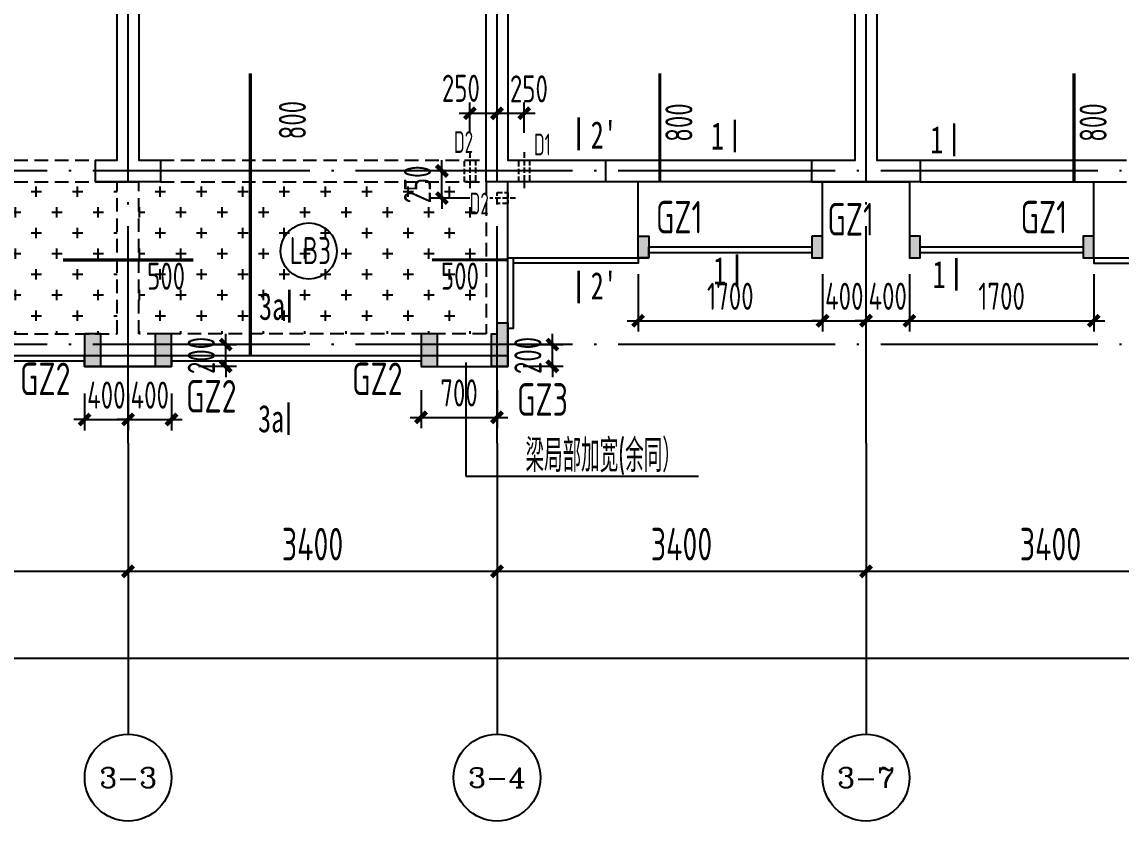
# Model space of a CAD drawing. Extents: x -173820 to 521180, y -715739 to 158231.
# Drawn here: x 578 to 10705, y -115708 to -108347 of the extents above; entities that cross this region are included whole.
import ezdxf
from ezdxf.enums import TextEntityAlignment as Align

# ---------------------------------------------------------------- set-up
doc = ezdxf.new("R2010")
doc.units = 0
doc.header["$LTSCALE"] = 1000
for name, pattern in [('CONTINOUS', [0]), ('DASH', [0.35, 0.25, -0.1]), ('DOTE', [2.42, 2, -0.2, 0.02, -0.2]), ('HIDDEN2', [0.1875, 0.125, -0.0625])]:
    doc.linetypes.add(name, pattern=pattern)
for name, color, linetype in [('A-外装饰线脚', 7, 'Continuous'), ('A-线脚看线', 9, 'Continuous'), ('A-设备穿墙洞', 161, 'Continuous'), ('AXIS', 1, 'DOTE'), ('AXIS_TEXT', 7, 'Continuous'), ('DIM', 3, 'Continuous'), ('DIM1', 3, 'Continuous'), ('JG1', 3, 'Continuous'), ('填充', 8, 'Continuous'), ('墙', 6, 'Continuous'), ('挑板', 3, 'Continuous'), ('板筋', 6, 'Continuous'), ('柱', 2, 'Continuous'), ('梁', 4, 'HIDDEN2'), ('模板线', 3, 'Continuous'), ('钢筋_文字', 7, 'Continuous'), ('钢筋长度标注', 7, 'Continuous')]:
    doc.layers.add(name, color=color, linetype=linetype)
doc.styles.add('_TCH_AXIS', font='COMPLEX', dxfattribs={"bigfont": 'GBCBIG'})
doc.styles.add('COMPLEX', font='COMPLEX')
doc.styles.add('TSSD_BOLD', font='tssdeng2.shx', dxfattribs={"width": 0.7, "height": 250, "bigfont": 'CHINA.shx'})
doc.styles.add('TSSD_Dimension', font='tssdeng.shx', dxfattribs={"width": 0.7, "bigfont": 'Hztxt.shx'})
doc.styles.add('zzt', font='tssdeng.shx', dxfattribs={"width": 0.7, "height": 300, "bigfont": 'tssdchn.shx'})
doc.styles.add('钢筋长度', font='tssdeng.shx', dxfattribs={"width": 0.7, "height": 300, "bigfont": 'tssdchn.shx'})
doc.styles.add('黑体', font='simhei.ttf', dxfattribs={"width": 0.8})
doc.dimstyles.new('DIM_1_100', dxfattribs={"dimtxt": 300, "dimasz": 100, "dimexe": 200, "dimexo": 50, "dimgap": 100, "dimtad": 1, "dimdec": 0, "dimzin": 0, "dimdsep": 46, "dimtxsty": 'zzt', "dimblk": 'ARCHTICK', "dimcen": 0, "dimclrt": 7, "dimadec": 0, "dimazin": 0, "dimtfac": 1, "dimtdec": 0, "dimtix": 1, "dimtmove": 2, "dimatfit": 0, "dimldrblk": 'ARCHTICK', "dimfxl": 0, "dimtolj": 1, "dimarcsym": 0})
doc.dimstyles.new('TSSD_100_100', dxfattribs={"dimtxt": 250, "dimasz": 100, "dimexe": 100, "dimexo": 250, "dimgap": 100, "dimtad": 1, "dimdec": 0, "dimzin": 0, "dimdsep": 46, "dimtxsty": 'TSSD_Dimension', "dimblk": 'ARCHTICK', "dimcen": 0, "dimdle": 100, "dimclrd": 3, "dimclre": 3, "dimclrt": 7, "dimadec": 0, "dimazin": 0, "dimtfac": 1, "dimtdec": 0, "dimtix": 1, "dimtmove": 2, "dimatfit": 3, "dimfxl": 0, "dimtolj": 1, "dimtzin": 0, "dimarcsym": 0})
pattern_1 = [(0, (-5244.65, -109719.18), (190.5, 190.5), [95.25, -285.75]), (90, (-5197.03, -109766.8), (-190.5, 190.5), [95.25, -285.75])]

# ---------------------------------------------------------------- blocks, each defined once
blk = doc.blocks.new('$1785032')
at = {"layer": '墙', "elevation": 0}
for points in [[(6600, 1600), (6600, 1800), (6800, 1800), (6800, 3250), (7000, 3250), (7000, 1800), (7200, 1800), (7200, 1600), (6600, 1600), (7000, 1600)], [(13200, 1600), (13200, 1800), (13600, 1800), (13600, 3250), (13800, 3250), (13800, 1800), (14200, 1800), (14200, 1600), (13200, 1600), (13800, 1600)], [(10200, 1800), (10200, 1800)]]:
    blk.add_lwpolyline(points, dxfattribs=at)
blk.add_lwpolyline([(10200, 3250), (10400, 3250), (10400, 1800), (11300, 1800), (11300, 1600), (10200, 1600)], close=True, dxfattribs=at)
blk = doc.blocks.new('_ArchTick')
at = {"color": 4, "linetype": 'ByBlock', "const_width": 0.4}
blk.add_lwpolyline([(-0.5, -0.5), (0.5, 0.5)], dxfattribs=at)
blk = doc.blocks.new('*D431')
at = {"layer": 'Defpoints', "color": 0}
for p in [(3400, -2508), (6800, -2508), (6800, -3688)]:
    blk.add_point(p, dxfattribs=at)
at = {"layer": 'DIM1', "color": 0, "lineweight": -2}
for p, q in [((3400, -2558), (3400, -3888)), ((6800, -2558), (6800, -3888)), ((3400, -3688), (6800, -3688))]:
    blk.add_line(p, q, dxfattribs=at)
at = {"layer": 'DIM1', "color": 0, "lineweight": -2, "xscale": 100, "yscale": 100, "zscale": 100, "rotation": 180}
blk.add_blockref('_ArchTick', (3400, -3688), dxfattribs=at)
at = {"layer": 'DIM1', "color": 0, "lineweight": -2, "xscale": 100, "yscale": 100, "zscale": 100}
blk.add_blockref('_ArchTick', (6800, -3688), dxfattribs=at)
at = {"layer": 'DIM1', "color": 7, "insert": (5100, -3438), "char_height": 300, "attachment_point": 5, "style": 'zzt'}
blk.add_mtext('\\A1;3400', dxfattribs=at)
blk = doc.blocks.new('*D432')
at = {"layer": 'Defpoints', "color": 0}
for p in [(6800, -2508), (10200, -2508), (10200, -3688)]:
    blk.add_point(p, dxfattribs=at)
at = {"layer": 'DIM1', "color": 0, "lineweight": -2}
for p, q in [((6800, -2558), (6800, -3888)), ((10200, -2558), (10200, -3888)), ((6800, -3688), (10200, -3688))]:
    blk.add_line(p, q, dxfattribs=at)
at = {"layer": 'DIM1', "color": 0, "lineweight": -2, "xscale": 100, "yscale": 100, "zscale": 100, "rotation": 180}
blk.add_blockref('_ArchTick', (6800, -3688), dxfattribs=at)
at = {"layer": 'DIM1', "color": 0, "lineweight": -2, "xscale": 100, "yscale": 100, "zscale": 100}
blk.add_blockref('_ArchTick', (10200, -3688), dxfattribs=at)
at = {"layer": 'DIM1', "color": 7, "insert": (8500, -3438), "char_height": 300, "attachment_point": 5, "style": 'zzt'}
blk.add_mtext('\\A1;3400', dxfattribs=at)
blk = doc.blocks.new('*D433')
at = {"layer": 'Defpoints', "color": 0}
for p in [(10200, -2508), (13600, -2508), (13600, -3688)]:
    blk.add_point(p, dxfattribs=at)
at = {"layer": 'DIM1', "color": 0, "lineweight": -2}
for p, q in [((10200, -2558), (10200, -3888)), ((13600, -2558), (13600, -3888)), ((10200, -3688), (13600, -3688))]:
    blk.add_line(p, q, dxfattribs=at)
at = {"layer": 'DIM1', "color": 0, "lineweight": -2, "xscale": 100, "yscale": 100, "zscale": 100, "rotation": 180}
blk.add_blockref('_ArchTick', (10200, -3688), dxfattribs=at)
at = {"layer": 'DIM1', "color": 0, "lineweight": -2, "xscale": 100, "yscale": 100, "zscale": 100}
blk.add_blockref('_ArchTick', (13600, -3688), dxfattribs=at)
at = {"layer": 'DIM1', "color": 7, "insert": (11900, -3438), "char_height": 300, "attachment_point": 5, "style": 'zzt'}
blk.add_mtext('\\A1;3400', dxfattribs=at)
blk = doc.blocks.new('*D434')
at = {"layer": 'Defpoints', "color": 0}
for p in [(13600, -2508), (17000, -2508), (17000, -3688)]:
    blk.add_point(p, dxfattribs=at)
at = {"layer": 'DIM1', "color": 0, "lineweight": -2}
for p, q in [((13600, -2558), (13600, -3888)), ((17000, -2558), (17000, -3888)), ((13600, -3688), (17000, -3688))]:
    blk.add_line(p, q, dxfattribs=at)
at = {"layer": 'DIM1', "color": 0, "lineweight": -2, "xscale": 100, "yscale": 100, "zscale": 100, "rotation": 180}
blk.add_blockref('_ArchTick', (13600, -3688), dxfattribs=at)
at = {"layer": 'DIM1', "color": 0, "lineweight": -2, "xscale": 100, "yscale": 100, "zscale": 100}
blk.add_blockref('_ArchTick', (17000, -3688), dxfattribs=at)
at = {"layer": 'DIM1', "color": 7, "insert": (15300, -3438), "char_height": 300, "attachment_point": 5, "style": 'zzt'}
blk.add_mtext('\\A1;3400', dxfattribs=at)
blk = doc.blocks.new('*D446')
at = {"layer": 'Defpoints', "color": 0}
for p in [(0, -2508), (48000, -2508), (48000, -4488)]:
    blk.add_point(p, dxfattribs=at)
at = {"layer": 'DIM1', "color": 0, "lineweight": -2}
for p, q in [((0, -2558), (0, -4688)), ((48000, -2558), (48000, -4688)), ((0, -4488), (48000, -4488))]:
    blk.add_line(p, q, dxfattribs=at)
at = {"layer": 'DIM1', "color": 0, "lineweight": -2, "xscale": 100, "yscale": 100, "zscale": 100, "rotation": 180}
blk.add_blockref('_ArchTick', (0, -4488), dxfattribs=at)
at = {"layer": 'DIM1', "color": 0, "lineweight": -2, "xscale": 100, "yscale": 100, "zscale": 100}
blk.add_blockref('_ArchTick', (48000, -4488), dxfattribs=at)
at = {"layer": 'DIM1', "color": 7, "insert": (24000, -4238), "char_height": 300, "attachment_point": 5, "style": 'zzt'}
blk.add_mtext('\\A1;48000', dxfattribs=at)
blk = doc.blocks.new('_AXISO')
at = {"color": 3}
blk.add_circle((0, 0), 0.5, dxfattribs=at)
at = {"layer": 'AXIS_TEXT', "color": 3, "style": 'COMPLEX', "width": 1.041667}
blk.add_attdef('A', text='', height=0.56, dxfattribs=at).set_placement((-0.25, -0.28), (0.25, -0.28), align=Align.FIT)
blk = doc.blocks.new('*D2002')
at = {"layer": 'Defpoints', "color": 0}
for p in [(1155, -111519), (1555, -111519), (1555, -112009)]:
    blk.add_point(p, dxfattribs=at)
at = {"layer": 'DIM', "color": 3, "lineweight": -2}
for p, q in [((1155, -111769), (1155, -112109)), ((1555, -111769), (1555, -112109)), ((1155, -112009), (1055, -112009)), ((1155, -112009), (1555, -112009)), ((1555, -112009), (1655, -112009))]:
    blk.add_line(p, q, dxfattribs=at)
at = {"layer": 'DIM', "color": 3, "lineweight": -2, "xscale": 100, "yscale": 100, "zscale": 100}
blk.add_blockref('_ArchTick', (1155, -112009), dxfattribs=at)
at = {"layer": 'DIM', "color": 3, "lineweight": -2, "xscale": 100, "yscale": 100, "zscale": 100, "rotation": 180}
blk.add_blockref('_ArchTick', (1555, -112009), dxfattribs=at)
at = {"layer": 'DIM', "color": 7, "insert": (1355, -111784), "char_height": 250, "attachment_point": 5, "style": 'TSSD_Dimension'}
blk.add_mtext('\\A1;400', dxfattribs=at)
blk = doc.blocks.new('*D2003')
at = {"layer": 'Defpoints', "color": 0}
for p in [(1555, -111519), (1955, -111519), (1955, -112009)]:
    blk.add_point(p, dxfattribs=at)
at = {"layer": 'DIM', "color": 3, "lineweight": -2}
for p, q in [((1555, -111769), (1555, -112109)), ((1955, -111769), (1955, -112109)), ((1555, -112009), (1455, -112009)), ((1555, -112009), (1955, -112009)), ((1955, -112009), (2055, -112009))]:
    blk.add_line(p, q, dxfattribs=at)
at = {"layer": 'DIM', "color": 3, "lineweight": -2, "xscale": 100, "yscale": 100, "zscale": 100}
blk.add_blockref('_ArchTick', (1555, -112009), dxfattribs=at)
at = {"layer": 'DIM', "color": 3, "lineweight": -2, "xscale": 100, "yscale": 100, "zscale": 100, "rotation": 180}
blk.add_blockref('_ArchTick', (1955, -112009), dxfattribs=at)
at = {"layer": 'DIM', "color": 7, "insert": (1755, -111784), "char_height": 250, "attachment_point": 5, "style": 'TSSD_Dimension'}
blk.add_mtext('\\A1;400', dxfattribs=at)
blk = doc.blocks.new('*D2004')
at = {"layer": 'Defpoints', "color": 0}
for p in [(4255, -111489), (4955, -111489), (4955, -111989)]:
    blk.add_point(p, dxfattribs=at)
at = {"layer": 'DIM', "color": 3, "lineweight": -2}
for p, q in [((4255, -111739), (4255, -112089)), ((4955, -111739), (4955, -112089)), ((4155, -111989), (5055, -111989))]:
    blk.add_line(p, q, dxfattribs=at)
at = {"layer": 'DIM', "color": 3, "lineweight": -2, "xscale": 100, "yscale": 100, "zscale": 100, "rotation": 180}
blk.add_blockref('_ArchTick', (4255, -111989), dxfattribs=at)
at = {"layer": 'DIM', "color": 3, "lineweight": -2, "xscale": 100, "yscale": 100, "zscale": 100}
blk.add_blockref('_ArchTick', (4955, -111989), dxfattribs=at)
at = {"layer": 'DIM', "color": 7, "insert": (4605, -111764), "char_height": 250, "attachment_point": 5, "style": 'TSSD_Dimension'}
blk.add_mtext('\\A1;700', dxfattribs=at)
blk = doc.blocks.new('*D2005')
at = {"layer": 'Defpoints', "color": 0}
for p in [(6255, -110419), (7955, -110419), (7955, -111099)]:
    blk.add_point(p, dxfattribs=at)
at = {"layer": 'DIM', "color": 3, "lineweight": -2}
for p, q in [((6255, -110669), (6255, -111199)), ((7955, -110669), (7955, -111199)), ((6155, -111099), (8055, -111099))]:
    blk.add_line(p, q, dxfattribs=at)
at = {"layer": 'DIM', "color": 3, "lineweight": -2, "xscale": 100, "yscale": 100, "zscale": 100, "rotation": 180}
blk.add_blockref('_ArchTick', (6255, -111099), dxfattribs=at)
at = {"layer": 'DIM', "color": 3, "lineweight": -2, "xscale": 100, "yscale": 100, "zscale": 100}
blk.add_blockref('_ArchTick', (7955, -111099), dxfattribs=at)
at = {"layer": 'DIM', "color": 7, "insert": (7105, -110874), "char_height": 250, "attachment_point": 5, "style": 'TSSD_Dimension'}
blk.add_mtext('\\A1;1700', dxfattribs=at)
blk = doc.blocks.new('*D2006')
at = {"layer": 'Defpoints', "color": 0}
for p in [(7955, -110419), (8355, -110419), (8355, -111099)]:
    blk.add_point(p, dxfattribs=at)
at = {"layer": 'DIM', "color": 3, "lineweight": -2}
for p, q in [((7955, -110669), (7955, -111199)), ((8355, -110669), (8355, -111199)), ((7955, -111099), (7855, -111099)), ((7955, -111099), (8355, -111099)), ((8355, -111099), (8455, -111099))]:
    blk.add_line(p, q, dxfattribs=at)
at = {"layer": 'DIM', "color": 3, "lineweight": -2, "xscale": 100, "yscale": 100, "zscale": 100}
blk.add_blockref('_ArchTick', (7955, -111099), dxfattribs=at)
at = {"layer": 'DIM', "color": 3, "lineweight": -2, "xscale": 100, "yscale": 100, "zscale": 100, "rotation": 180}
blk.add_blockref('_ArchTick', (8355, -111099), dxfattribs=at)
at = {"layer": 'DIM', "color": 7, "insert": (8155, -110874), "char_height": 250, "attachment_point": 5, "style": 'TSSD_Dimension'}
blk.add_mtext('\\A1;400', dxfattribs=at)
blk = doc.blocks.new('*D2007')
at = {"layer": 'Defpoints', "color": 0}
for p in [(8755, -110419), (10455, -110419), (10455, -111099)]:
    blk.add_point(p, dxfattribs=at)
at = {"layer": 'DIM', "color": 3, "lineweight": -2}
for p, q in [((8755, -110669), (8755, -111199)), ((10455, -110669), (10455, -111199)), ((8655, -111099), (10555, -111099))]:
    blk.add_line(p, q, dxfattribs=at)
at = {"layer": 'DIM', "color": 3, "lineweight": -2, "xscale": 100, "yscale": 100, "zscale": 100, "rotation": 180}
blk.add_blockref('_ArchTick', (8755, -111099), dxfattribs=at)
at = {"layer": 'DIM', "color": 3, "lineweight": -2, "xscale": 100, "yscale": 100, "zscale": 100}
blk.add_blockref('_ArchTick', (10455, -111099), dxfattribs=at)
at = {"layer": 'DIM', "color": 7, "insert": (9605, -110874), "char_height": 250, "attachment_point": 5, "style": 'TSSD_Dimension'}
blk.add_mtext('\\A1;1700', dxfattribs=at)
blk = doc.blocks.new('*D2008')
at = {"layer": 'Defpoints', "color": 0}
for p in [(8355, -110419), (8755, -110419), (8755, -111099)]:
    blk.add_point(p, dxfattribs=at)
at = {"layer": 'DIM', "color": 3, "lineweight": -2}
for p, q in [((8355, -110669), (8355, -111199)), ((8755, -110669), (8755, -111199)), ((8355, -111099), (8255, -111099)), ((8355, -111099), (8755, -111099)), ((8755, -111099), (8855, -111099))]:
    blk.add_line(p, q, dxfattribs=at)
at = {"layer": 'DIM', "color": 3, "lineweight": -2, "xscale": 100, "yscale": 100, "zscale": 100}
blk.add_blockref('_ArchTick', (8355, -111099), dxfattribs=at)
at = {"layer": 'DIM', "color": 3, "lineweight": -2, "xscale": 100, "yscale": 100, "zscale": 100, "rotation": 180}
blk.add_blockref('_ArchTick', (8755, -111099), dxfattribs=at)
at = {"layer": 'DIM', "color": 7, "insert": (8555, -110874), "char_height": 250, "attachment_point": 5, "style": 'TSSD_Dimension'}
blk.add_mtext('\\A1;400', dxfattribs=at)
blk = doc.blocks.new('*D2031')
at = {"layer": 'Defpoints', "color": 0}
for p in [(1955, -111319), (2455, -111319), (1955, -111519)]:
    blk.add_point(p, dxfattribs=at)
at = {"layer": 'DIM', "color": 3, "lineweight": -2}
for p, q in [((2455, -111319), (2455, -111219)), ((2205, -111319), (2555, -111319)), ((2455, -111519), (2455, -111319)), ((2205, -111519), (2555, -111519)), ((2455, -111519), (2455, -111619))]:
    blk.add_line(p, q, dxfattribs=at)
at = {"layer": 'DIM', "color": 3, "lineweight": -2, "xscale": 100, "yscale": 100, "zscale": 100}
for p, rotation in [((2455, -111319), 270), ((2455, -111519), 90)]:
    blk.add_blockref('_ArchTick', p, dxfattribs=dict(at, rotation=rotation))
at = {"layer": 'DIM', "color": 7, "insert": (2230, -111419), "char_height": 250, "attachment_point": 5, "rotation": 90, "style": 'TSSD_Dimension'}
blk.add_mtext('\\A1;200', dxfattribs=at)
blk = doc.blocks.new('*D2032')
at = {"layer": 'Defpoints', "color": 0}
for p in [(4945, -111319), (5465, -111319), (4945, -111519)]:
    blk.add_point(p, dxfattribs=at)
at = {"layer": 'DIM', "color": 3, "lineweight": -2}
for p, q in [((5465, -111319), (5465, -111219)), ((5195, -111319), (5565, -111319)), ((5465, -111519), (5465, -111319)), ((5195, -111519), (5565, -111519)), ((5465, -111519), (5465, -111619))]:
    blk.add_line(p, q, dxfattribs=at)
at = {"layer": 'DIM', "color": 3, "lineweight": -2, "xscale": 100, "yscale": 100, "zscale": 100}
for p, rotation in [((5465, -111319), 270), ((5465, -111519), 90)]:
    blk.add_blockref('_ArchTick', p, dxfattribs=dict(at, rotation=rotation))
at = {"layer": 'DIM', "color": 7, "insert": (5240, -111419), "char_height": 250, "attachment_point": 5, "rotation": 90, "style": 'TSSD_Dimension'}
blk.add_mtext('\\A1;200', dxfattribs=at)
blk = doc.blocks.new('$1839168')
at = {"layer": '柱'}
blk.add_hatch(color=8, dxfattribs=at).paths.add_polyline_path([(0, 200), (0, 0), (100, 0), (100, 200)])
at = {"layer": '柱', "color": 3, "elevation": 0}
blk.add_lwpolyline([(0, 200), (0, 0), (100, 0), (100, 200)], close=True, dxfattribs=at)
blk = doc.blocks.new('$1981617')
at = {"layer": '柱'}
blk.add_hatch(color=8, dxfattribs=at).paths.add_polyline_path([(150, 0), (150, 300), (0, 300), (0, 0)])
at = {"layer": '柱', "color": 3, "elevation": 0}
blk.add_lwpolyline([(150, 0), (150, 300), (0, 300), (0, 0)], close=True, dxfattribs=at)
blk = doc.blocks.new('$1691164')
at = {"layer": '柱'}
blk.add_hatch(color=8, dxfattribs=at).paths.add_polyline_path([(0, 0), (100, 0), (100, 200), (0, 200)])
at = {"layer": '柱', "color": 3, "elevation": 0}
blk.add_lwpolyline([(100, 200), (0, 200), (0, 0), (100, 0), (100, 0), (100, 0)], close=True, dxfattribs=at)
blk = doc.blocks.new('$158025')
at = {"layer": 'JG1'}
blk.add_hatch(color=8, dxfattribs=at).paths.add_polyline_path([(150, 300), (100, 300), (100, 400), (0, 400), (0, 0), (150, 0)])
at = {"layer": 'JG1', "elevation": 0}
blk.add_lwpolyline([(100, 400), (0, 400), (0, 0), (150, 0), (150, 300), (150, 300), (100, 300)], close=True, dxfattribs=at)
blk = doc.blocks.new('$1943368')
at = {"layer": '模板线', "color": 4, "const_width": 22.7}
for points in [[(295, 1338), (295, 1036)], [(286, 302), (286, 0)]]:
    blk.add_lwpolyline(points, dxfattribs=at)
at = {"layer": '模板线', "color": 0, "style": '黑体', "width": 0.7}
for p in [(136, 1187), (127, 151)]:
    blk.add_text('3a', height=252, dxfattribs=at).set_placement(p, align=Align.MIDDLE_CENTER)
blk = doc.blocks.new('$166895')
at = {"layer": '模板线', "color": 4, "const_width": 22.7}
for points in [[(223, 2154), (223, 1851)], [(243, 913), (243, 611)]]:
    blk.add_lwpolyline(points, dxfattribs=at)
at = {"layer": '模板线', "color": 0, "style": '黑体', "width": 0.7}
for p in [(63, 2003), (83, 762)]:
    blk.add_text('1', height=252, dxfattribs=at).set_placement(p, align=Align.MIDDLE_CENTER)
blk = doc.blocks.new('$1466424')
at = {"layer": '板筋', "const_width": 30}
for points in [[(8027, 4), (8027, 2603)], [(11800, 1604), (11800, 2604)], [(15617, 1604), (15617, 2604)], [(6300, 884), (7500, 884)], [(9700, 885), (10400, 885)]]:
    blk.add_lwpolyline(points, dxfattribs=at)
at = {"layer": '钢筋_文字'}
blk.add_circle((8565, 966, 0), 259, dxfattribs=at)
at = {"layer": '钢筋_文字', "style": 'TSSD_BOLD', "width": 0.7}
blk.add_text('LB3', height=250, dxfattribs=at).set_placement((8390, 845, 0))
at = {"layer": '钢筋长度标注', "style": '钢筋长度', "width": 0.7}
for p in [(8539, 1994), (12101, 1972), (15918, 1972)]:
    blk.add_text('800', height=250, rotation=90, dxfattribs=at).set_placement(p)
for p in [(7075, 609), (9783, 610)]:
    blk.add_text('500', height=250, dxfattribs=at).set_placement(p)
blk = doc.blocks.new('*D11657')
at = {"layer": 'Defpoints', "color": 0}
for p in [(11200, 1079), (10950, 648), (11200, 648, 0)]:
    blk.add_point(p, dxfattribs=at)
at = {"layer": 'DIM1', "color": 3, "lineweight": -2}
for p, q in [((10950, 898), (10950, 1179)), ((11200, 898), (11200, 1179)), ((10850, 1079), (11300, 1079))]:
    blk.add_line(p, q, dxfattribs=at)
at = {"layer": 'DIM1', "color": 3, "lineweight": -2, "xscale": 100, "yscale": 100, "zscale": 100, "rotation": 180}
blk.add_blockref('_ArchTick', (10950, 1079), dxfattribs=at)
at = {"layer": 'DIM1', "color": 3, "lineweight": -2, "xscale": 100, "yscale": 100, "zscale": 100}
blk.add_blockref('_ArchTick', (11200, 1079), dxfattribs=at)
at = {"layer": 'DIM1', "color": 7, "insert": (10867, 1309), "char_height": 250, "attachment_point": 5, "style": 'TSSD_Dimension'}
blk.add_mtext('\\A1;250', dxfattribs=at)
blk = doc.blocks.new('*D11658')
at = {"layer": 'Defpoints', "color": 0}
for p in [(11450, 1079), (11200, 648, 0), (11450, 648, 0)]:
    blk.add_point(p, dxfattribs=at)
at = {"layer": 'DIM1', "color": 3, "lineweight": -2}
for p, q in [((11200, 898), (11200, 1179)), ((11450, 898), (11450, 1179)), ((11100, 1079), (11550, 1079))]:
    blk.add_line(p, q, dxfattribs=at)
at = {"layer": 'DIM1', "color": 3, "lineweight": -2, "xscale": 100, "yscale": 100, "zscale": 100, "rotation": 180}
blk.add_blockref('_ArchTick', (11200, 1079), dxfattribs=at)
at = {"layer": 'DIM1', "color": 3, "lineweight": -2, "xscale": 100, "yscale": 100, "zscale": 100}
blk.add_blockref('_ArchTick', (11450, 1079), dxfattribs=at)
at = {"layer": 'DIM1', "color": 7, "insert": (11494, 1304), "char_height": 250, "attachment_point": 5, "style": 'TSSD_Dimension'}
blk.add_mtext('\\A1;250', dxfattribs=at)
blk = doc.blocks.new('*D11659')
at = {"layer": 'Defpoints', "color": 0}
for p in [(10692, 548), (11200, 548, 0), (11200, 298)]:
    blk.add_point(p, dxfattribs=at)
at = {"layer": 'DIM1', "color": 3, "lineweight": -2}
for p, q in [((10692, 548), (10692, 648)), ((10950, 548), (10592, 548)), ((10692, 298), (10692, 548)), ((10950, 298), (10592, 298)), ((10692, 298), (10692, 198))]:
    blk.add_line(p, q, dxfattribs=at)
at = {"layer": 'DIM1', "color": 3, "lineweight": -2, "xscale": 100, "yscale": 100, "zscale": 100}
for p, rotation in [((10692, 548), 270), ((10692, 298), 90)]:
    blk.add_blockref('_ArchTick', p, dxfattribs=dict(at, rotation=rotation))
at = {"layer": 'DIM1', "color": 7, "insert": (10467, 423), "char_height": 250, "attachment_point": 5, "rotation": 90, "style": 'TSSD_Dimension'}
blk.add_mtext('\\A1;250', dxfattribs=at)
blk = doc.blocks.new('$133032')
at = {"layer": '挑板'}
for points in [[(4200, 100), (6500, 100), (6500, 0), (7300, 0), (7300, 100), (9600, 100), (9600, 0), (10400, 0), (10400, 1000), (11700, 1000), (11700, 1101), (13200, 1100), (13200, 1000), (13300, 1000), (13300, 1700), (13300, 1700), (14100, 1700), (14100, 1000), (14200, 1000), (14200, 1100), (15700, 1100), (15700, 1000), (17000, 1000)], [(11600, 1000), (11600, 1700)], [(15800, 1000), (15800, 1700)]]:
    blk.add_lwpolyline(points, dxfattribs=at)
blk = doc.blocks.new('$1846077')
at = {"layer": 'A-线脚看线', "color": 5, "elevation": 0}
for points in [[(10450, 950), (10500, 950), (10500, 300), (10450, 300)], [(11650, 950), (11650, 900), (10500, 900)], [(11750, 1000), (13250, 1000)], [(14250, 1000), (15750, 1000)], [(15850, 950), (15850, 900), (17000, 900)], [(4250, 0), (6550, 0)], [(7350, 0), (9650, 0)]]:
    blk.add_lwpolyline(points, dxfattribs=at)
blk = doc.blocks.new('$1568868')
at = {"layer": '模板线', "color": 4, "const_width": 22.7}
for points in [[(0, 1712), (0, 1410)], [(0, 302), (0, 0)]]:
    blk.add_lwpolyline(points, dxfattribs=at)
at = {"layer": '模板线', "color": 0, "style": '黑体', "width": 0.7}
for p in [(231, 1551), (231, 161)]:
    blk.add_text("2'", height=252, dxfattribs=at).set_placement(p, align=Align.MIDDLE_CENTER)
blk = doc.blocks.new('$1783196')
at = {"layer": 'AXIS'}
for p, q in [((12034.9, 3480), (12034.9, 27859.5)), ((15434.9, 3480), (15434.9, 27859.5)), ((18834.9, 3480), (18834.9, 14788.3)), ((54849.9, 5988.3), (4360, 5988.3)), ((54849.9, 4388.3), (4360, 4388.3))]:
    blk.add_line(p, q, dxfattribs=at)
at = {"layer": 'DIM1'}
for p, q in [((12034.9, 3480), (12034.9, 800)), ((15434.9, 3480), (15434.9, 800)), ((18834.9, 3480), (18834.9, 800))]:
    blk.add_line(p, q, dxfattribs=at)
ref = blk.add_blockref('_AXISO', (12034.9, 400), dxfattribs=dict(at, xscale=800, yscale=800, zscale=800))
ref.add_attrib('A', '3-3', dxfattribs={"layer": 'AXIS_TEXT', "height": 187.78, "style": '_TCH_AXIS'}).set_placement((11771.1, 306.1), (12298.6, 306.1), align=Align.FIT)
ref = blk.add_blockref('_AXISO', (15434.9, 400), dxfattribs=dict(at, xscale=800, yscale=800, zscale=800))
ref.add_attrib('A', '3-4', dxfattribs={"layer": 'AXIS_TEXT', "height": 182.29, "style": '_TCH_AXIS'}).set_placement((15170.1, 308.9), (15699.6, 308.9), align=Align.FIT)
ref = blk.add_blockref('_AXISO', (18834.9, 400), dxfattribs=dict(at, xscale=800, yscale=800, zscale=800))
ref.add_attrib('A', '3-7', dxfattribs={"layer": 'AXIS_TEXT', "height": 187.78, "style": '_TCH_AXIS'}).set_placement((18571.1, 306.1), (19098.6, 306.1), align=Align.FIT)
for p1, p2, distance, picture, middle in [((5234.9, 3480), (53234.9, 3480), -1980, '*D446', (29234.9, 1750)), ((8634.9, 3480), (12034.9, 3480), -1180, '*D431', (10334.9, 2550)), ((12034.9, 3480), (15434.9, 3480), -1180, '*D432', (13734.9, 2550)), ((15434.9, 3480), (18834.9, 3480), -1180, '*D433', (17134.9, 2550)), ((18834.9, 3480), (22234.9, 3480), -1180, '*D434', (20534.9, 2550))]:
    dim = blk.add_aligned_dim(p1=p1, p2=p2, distance=distance, dimstyle='DIM_1_100', dxfattribs=at)
    dim.commit()
    dim.dimension.update_dxf_attribs({"geometry": picture, "text_midpoint": middle, "insert": (5234.9, 5988.3)})
blk = doc.blocks.new('$1186913')
at = {"layer": 'A-设备穿墙洞', "linetype": 'DASH', "ltscale": 0.2}
for points in [[(10950.2, 719.2), (10950.2, 380.7)], [(11371.5, 297.9), (11133, 297.9)]]:
    blk.add_lwpolyline(points, dxfattribs=at)
at = {"layer": 'A-设备穿墙洞', "linetype": 'DASH', "ltscale": 0.2, "elevation": 0}
blk.add_lwpolyline([(11450.2, 719.2), (11450.2, 380.7)], dxfattribs=at)
at = {"layer": 'A-设备穿墙洞', "linetype": 'DASH', "ltscale": 0.2}
for points in [[(11000.2, 447.9), (10900.2, 447.9), (10900.2, 647.9), (11000.2, 647.9)], [(11200.2, 247.9), (11200.2, 347.9), (11300.2, 347.9), (11300.2, 247.9)]]:
    blk.add_lwpolyline(points, close=True, dxfattribs=at)
at = {"layer": 'A-设备穿墙洞', "linetype": 'DASH', "ltscale": 0.2, "elevation": 0}
blk.add_lwpolyline([(11500.2, 447.9), (11400.2, 447.9), (11400.2, 647.9), (11500.2, 647.9)], close=True, dxfattribs=at)
at = {"layer": 'A-设备穿墙洞', "color": 7, "linetype": 'DASH', "ltscale": 0.2, "style": 'zzt', "width": 0.6}
for s, p in [('D2', (10802.8, 713.9, 0)), ('D1', (11540.1, 690.9, 0)), ('D2', (10947.5, 147.1, 0))]:
    blk.add_text(s, height=200, dxfattribs=at).set_placement(p)
at = {"layer": 'DIM1'}
for base, p1, p2, picture, middle in [((11200.2, 1078.5), (10950.2, 647.9), (11200.2, 647.9, 0), '*D11657', (10867, 1308.6)), ((11450.2, 1078.5), (11200.2, 647.9, 0), (11450.2, 647.9, 0), '*D11658', (11494.2, 1303.5))]:
    dim = blk.add_linear_dim(base=base, p1=p1, p2=p2, dimstyle='TSSD_100_100', dxfattribs=at)
    dim.commit()
    dim.dimension.update_dxf_attribs({"geometry": picture, "text_midpoint": middle, "dimtype": 128})
dim = blk.add_linear_dim(base=(10691.7, 547.9), p1=(11200.2, 297.9), p2=(11200.2, 547.9, 0), angle=90, dimstyle='TSSD_100_100', dxfattribs=at)
dim.commit()
dim.dimension.update_dxf_attribs({"geometry": '*D11659', "text_midpoint": (10466.7, 422.9)})

msp = doc.modelspace()

# ---------------------------------------------------------------- hatches: boundary and pattern name
at = {"layer": '填充', "linetype": 'Continuous'}
h = msp.add_hatch(dxfattribs=at)
h.set_pattern_fill('CROSS', color=256, scale=30, style=0)
h.set_pattern_definition(pattern_1)
h.paths.add_polyline_path([(1455.3, -111219.2), (1455.3, -109819.2), (1255.3, -109819.2), (-1744.7, -109819.2), (-1744.7, -111219.2)])
h = msp.add_hatch(dxfattribs=at)
h.set_pattern_fill('CROSS', color=256, scale=30, style=0)
h.set_pattern_definition(pattern_1)
h.paths.add_polyline_path([(4855.3, -111219.2), (4855.3, -109819.2), (1855.3, -109819.2), (1655.3, -109819.2), (1655.3, -111219.2)])

# ---------------------------------------------------------------- linework, layer by layer
at = {"layer": 'A-外装饰线脚', "color": 23, "elevation": 0}
for points in [[(1955.3, -111419.2), (1955.3, -111519.2), (1155.3, -111519.2), (1155.3, -111419.2)], [(4255.3, -111419.2), (4255.3, -111519.2), (5055.3, -111519.2), (5055.3, -111419.2)]]:
    msp.add_lwpolyline(points, dxfattribs=at)
at = {"layer": '梁'}
for p, q in [((-1744.7, -109619.2, 0), (1255.3, -109619.2, 0)), ((1855.3, -109619.2, 0), (4855.3, -109619.2, 0)), ((-1744.7, -109819.2, 0), (1255.3, -109819.2, 0)), ((1455.3, -111219.2, 0), (1455.3, -109819.2, 0)), ((1655.3, -111219.2, 0), (1655.3, -109819.2, 0)), ((1855.3, -109819.2, 0), (4855.3, -109819.2, 0)), ((4855.3, -109819.2, 0), (4855.3, -111219.2, 0)), ((-1744.7, -111219.2, 0), (1455.3, -111219.2, 0)), ((4855.3, -111219.2, 0), (1655.3, -111219.2, 0))]:
    msp.add_line(p, q, dxfattribs=at)
at = {"layer": '梁', "linetype": 'Continuous'}
for p, q in [((5955.3, -109619.2, 0), (7871.3, -109619.2, 0)), ((8855.3, -109619.2, 0), (10755.3, -109619.2, 0)), ((5055.3, -111419.2, 0), (5055.3, -109819.2, 0)), ((7855.3, -109819.2, 0), (5955.3, -109819.2, 0)), ((8855.3, -109819.2, 0), (10755.3, -109819.2, 0)), ((-1944.7, -111419.2, 0), (5055.3, -111419.2, 0))]:
    msp.add_line(p, q, dxfattribs=at)
at = {"layer": '模板线'}
for p, q in [((4667.7, -111483.9, 0), (4667.7, -112531.1, 0)), ((4667.7, -112531.1, 0), (6811, -112531.1, 0))]:
    msp.add_line(p, q, dxfattribs=at)

# ---------------------------------------------------------------- block references
at = {"layer": 'A-设备穿墙洞'}
msp.add_blockref('$1186913', (-6244.8, -110267), dxfattribs=at)
at = {"layer": '填充', "linetype": 'Continuous'}
msp.add_blockref('$1783196', (-10479.5, -115707.5, 0), dxfattribs=at)
at = {"layer": '墙'}
msp.add_blockref('$1785032', (-5344.7, -111419.2), dxfattribs=at)
at = {"layer": '挑板'}
for name, p in [('$1846077', (-5394.7, -111469.2)), ('$133032', (-5344.7, -111519.2, 0))]:
    msp.add_blockref(name, p, dxfattribs=at)
at = {"layer": '柱', "xscale": -1}
for name, p in [('$1691164', (6355.3, -110519.2)), ('$158025', (5055.3, -111519.2))]:
    msp.add_blockref(name, p, dxfattribs=at)
at = {"layer": '柱'}
for name, p in [('$1839168', (7855.3, -110519.2)), ('$1839168', (8755.3, -110519.2, 0)), ('$1691164', (10355.3, -110519.2)), ('$1981617', (1155.3, -111519.2)), ('$1981617', (1805.3, -111519.2)), ('$1981617', (4255.3, -111519.2))]:
    msp.add_blockref(name, p, dxfattribs=at)
at = {"layer": '模板线'}
for name, p in [('$1568868', (5707.6, -110938.4, 0)), ('$166895', (6923.7, -111399.8, 0)), ('$166895', (8945, -111434.4, 0)), ('$1943368', (2746.7, -112151.9, 0))]:
    msp.add_blockref(name, p, dxfattribs=at)
at = {"layer": '钢筋长度标注'}
msp.add_blockref('$1466424', (-5344.7, -111422.9, 0), dxfattribs=at)

# ---------------------------------------------------------------- texts
at = {"layer": '模板线', "color": 7, "linetype": 'CONTINOUS', "style": 'zzt', "width": 0.7}
for s, p in [('GZ1', (6419.3, -110294.7, 0)), ('GZ1', (7999.3, -110314.7, 0)), ('GZ1', (9779.3, -110294.7, 0)), ('GZ2', (559.3, -111784.7, 0)), ('GZ2', (3619.3, -111784.7, 0)), ('GZ2', (2089.3, -111944.7, 0)), ('GZ3', (5139.3, -111974.7, 0))]:
    msp.add_text(s, height=300, dxfattribs=at).set_placement(p)
at = {"layer": '模板线', "style": 'zzt', "width": 0.6}
msp.add_text('梁局部加宽(余同）', height=300, dxfattribs=at).set_placement((5217.1, -112491.9, 0))

# ---------------------------------------------------------------- dimensions: what is measured, and where the dimension line sits
at = {"layer": 'DIM'}
for base, p1, p2, picture, middle in [((7955.3, -111099.2, 0), (6255.3, -110419.2, 0), (7955.3, -110419.2, 0), '*D2005', (7105.3, -110874.2, 0)), ((8355.3, -111099.2, 0), (7955.3, -110419.2, 0), (8355.3, -110419.2, 0), '*D2006', (8155.3, -110874.2, 0)), ((8755.3, -111099.2, 0), (8355.3, -110419.2, 0), (8755.3, -110419.2, 0), '*D2008', (8555.3, -110874.2, 0)), ((10455.3, -111099.2, 0), (8755.3, -110419.2, 0), (10455.3, -110419.2, 0), '*D2007', (9605.3, -110874.2, 0)), ((4955.3, -111989.2, 0), (4255.3, -111489.2, 0), (4955.3, -111489.2, 0), '*D2004', (4605.3, -111764.2, 0)), ((1555.3, -112009.2, 0), (1155.3, -111519.2, 0), (1555.3, -111519.2, 0), '*D2002', (1355.3, -111784.2, 0)), ((1955.3, -112009.2, 0), (1555.3, -111519.2, 0), (1955.3, -111519.2, 0), '*D2003', (1755.3, -111784.2, 0))]:
    dim = msp.add_linear_dim(base=base, p1=p1, p2=p2, dimstyle='TSSD_100_100', dxfattribs=at)
    dim.commit()
    dim.dimension.update_dxf_attribs({"geometry": picture, "text_midpoint": middle})
for base, p1, p2, picture, middle in [((2455.3, -111319.2, 0), (1955.3, -111519.2, 0), (1955.3, -111319.2, 0), '*D2031', (2230.3, -111419.2, 0)), ((5465.3, -111319.2, 0), (4945.3, -111519.2, 0), (4945.3, -111319.2, 0), '*D2032', (5240.3, -111419.2, 0))]:
    dim = msp.add_linear_dim(base=base, p1=p1, p2=p2, angle=90, dimstyle='TSSD_100_100', dxfattribs=at)
    dim.commit()
    dim.dimension.update_dxf_attribs({"geometry": picture, "text_midpoint": middle})

doc.saveas('drawing.dxf')
